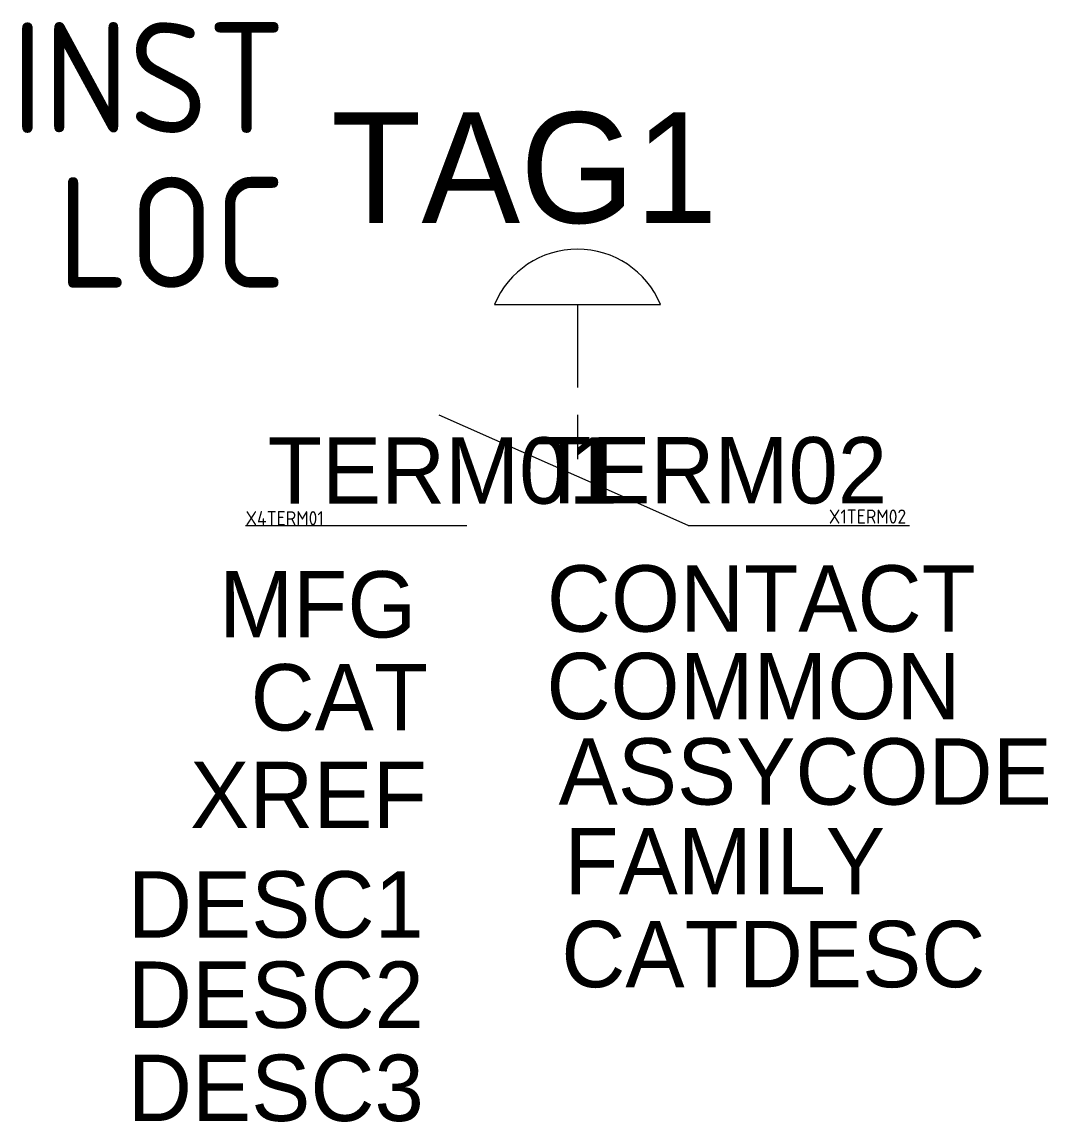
# Model space of a CAD drawing. Extents: x -11.1 to 12.1, y -15 to 9.9.
import ezdxf
from ezdxf.enums import TextEntityAlignment as Align

# ---------------------------------------------------------------- set-up
doc = ezdxf.new("R2010")
doc.units = 0
doc.header["$MEASUREMENT"] = 0
doc.styles.add('WD_IEC', font='isocp2.shx', dxfattribs={"width": 0.9, "height": 4})

msp = doc.modelspace()

# ---------------------------------------------------------------- linework, layer by layer
for p, q in [((-0.375, 3.5), (3.375, 3.5)), ((1.5, 3.5), (1.5, 1.625)), ((4, -1.5), (-1.625, 1)), ((1.5, 1.003), (1.5, 0)), ((-6, -1.5), (-1, -1.5)), ((4, -1.5), (9, -1.5))]:
    msp.add_line(p, q)
msp.add_arc((1.5, 2.719), 2.031, 22.6199, 157.3801)

# ---------------------------------------------------------------- texts
at = {"style": 'WD_IEC', "flags": 1}
for tag, height, p in [('INST', 2.5, (-5.096, 7.378)), ('LOC', 2.5, (-5.096, 3.878)), ('X1TERM02', 0.32, (8.928, -1.455))]:
    msp.add_attdef(tag, text='', height=height, dxfattribs=at).set_placement(p, align=Align.RIGHT)
for tag, p, s, height in [('TAG1', (-4.068, 5.343), 'S', 2.5), ('TERM01', (-5.502, -1.004), '3', 1.5)]:
    msp.add_attdef(tag, p, s, height=height)
msp.add_attdef('TERM02', text='4', height=1.5).set_placement((8.499, -0.999), align=Align.RIGHT)
msp.add_attdef('X4TERM01', (-6.002, -1.492), '', height=0.32, dxfattribs=at)
at = {"flags": 1}
for tag, p, s in [('CONTACT', (0.808, -3.897), 'NO'), ('COMMON', (0.798, -5.876), '02'), ('ASSYCODE', (1.073, -7.808), ''), ('FAMILY', (1.205, -9.839), 'PB_ACKO'), ('CATDESC', (1.134, -11.936), '')]:
    msp.add_attdef(tag, p, s, height=1.5, dxfattribs=at)
for tag, p in [('MFG', (-2.141, -4.029)), ('CAT', (-1.876, -6.131)), ('DESC1', (-1.973, -10.813)), ('DESC2', (-1.973, -12.854)), ('DESC3', (-1.973, -14.961))]:
    msp.add_attdef(tag, text='', height=1.5, dxfattribs=at).set_placement(p, align=Align.RIGHT)
at = {"lineweight": 15, "flags": 1}
msp.add_attdef('XREF', text='', height=1.5, dxfattribs=at).set_placement((-1.906, -8.338), align=Align.RIGHT)

doc.saveas('drawing.dxf')
